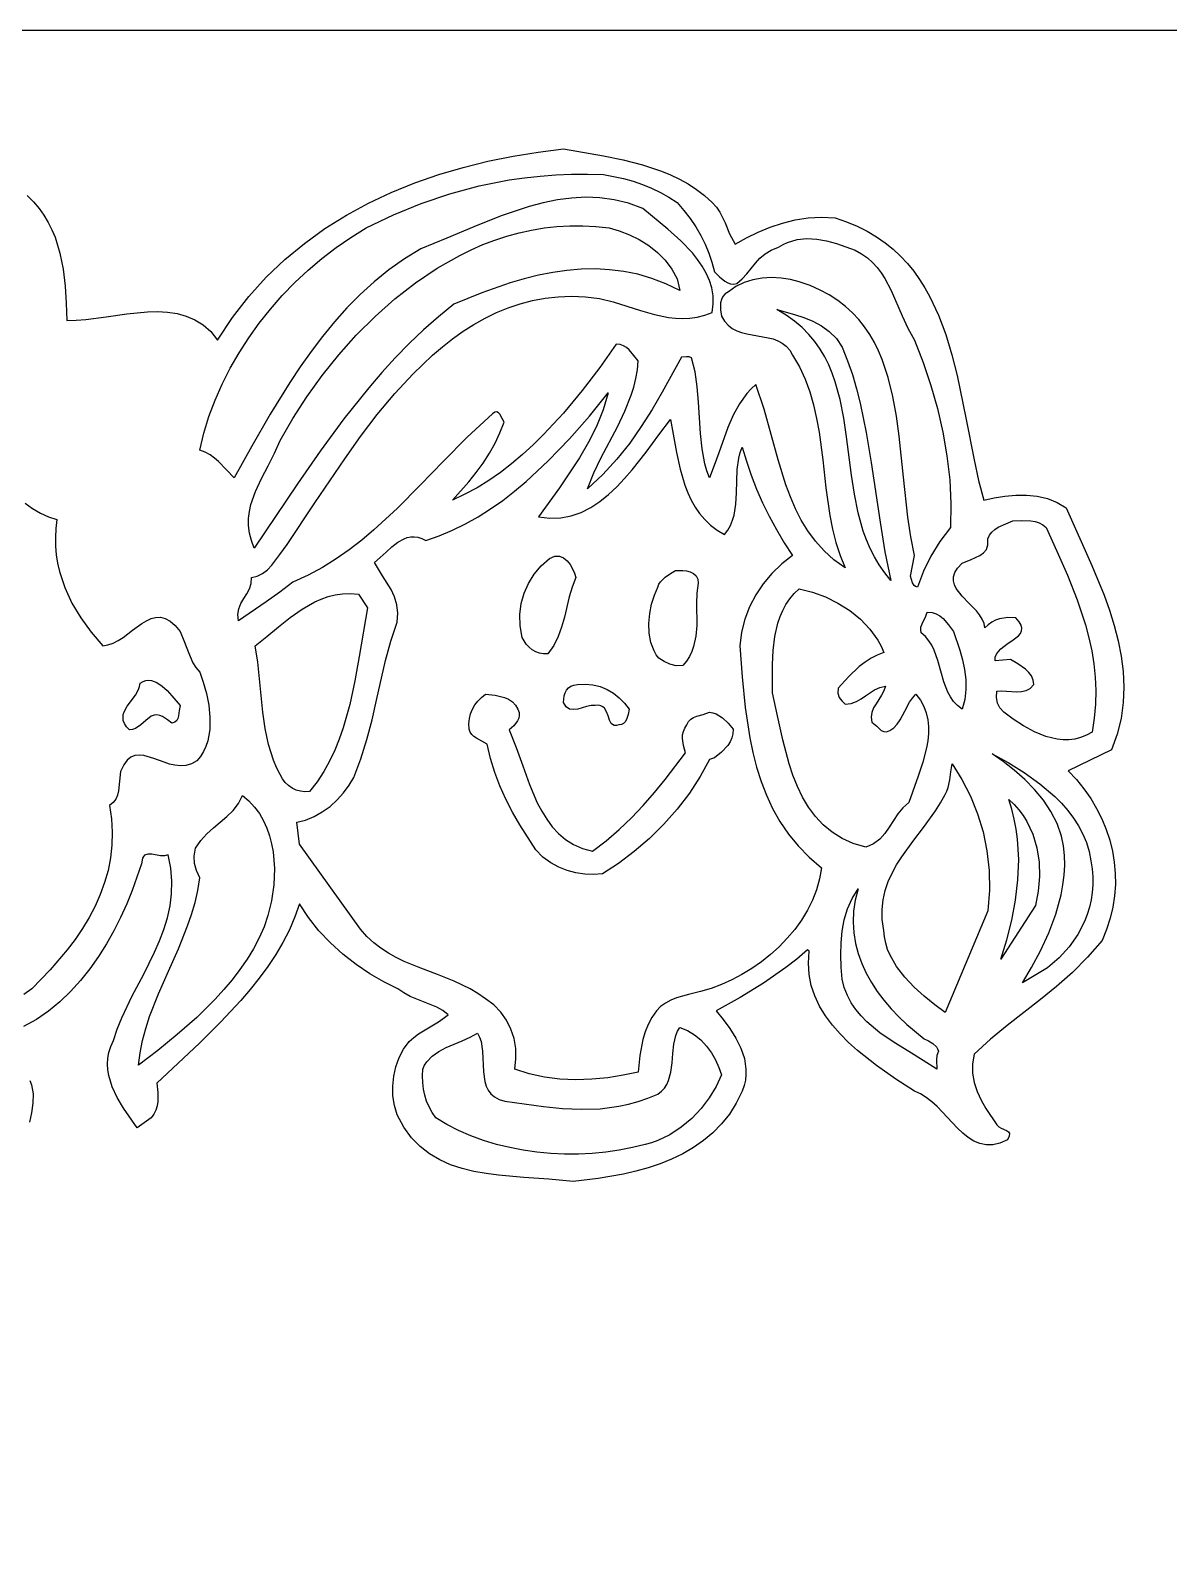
# Model space of a CAD drawing. Extents: x 1222 to 3994, y 2320 to 3800.
# Drawn here: x 2258.31 to 2290.34, y 3437.06 to 3480.16 of the extents above; entities that cross this region are included whole.
import ezdxf

# ---------------------------------------------------------------- set-up
doc = ezdxf.new("R2010")
doc.units = 0
doc.layers.add('____________', color=18, linetype='CONTINUOUS')
doc.layers.add('layer_1', color=250, linetype='CONTINUOUS')

msp = doc.modelspace()

# ---------------------------------------------------------------- linework, layer by layer
at = {"layer": '____________'}
msp.add_lwpolyline([(2297.265, 3480.161), (2229.265, 3480.161), (2229.265, 3470.827), (2223.265, 3470.827), (2223.265, 3461.494), (2229.265, 3461.494), (2229.265, 3452.161), (2223.265, 3452.161), (2223.265, 3442.827), (2229.265, 3442.827), (2229.265, 3433.494)], dxfattribs=at)
at = {"layer": 'layer_1'}
for points in [[(2258.214, 3475.522), (2258.39, 3475.344), (2258.546, 3475.157), (2258.683, 3474.964), (2258.803, 3474.764), (2258.906, 3474.557), (2258.994, 3474.344), (2259.13, 3473.903), (2259.221, 3473.445), (2259.278, 3472.973), (2259.31, 3472.492), (2259.327, 3472.005), (2259.589, 3472.011), (2259.861, 3472.034), (2260.429, 3472.108), (2261.012, 3472.191), (2261.595, 3472.247), (2261.881, 3472.253), (2262.16, 3472.238), (2262.43, 3472.197), (2262.689, 3472.127), (2262.934, 3472.022), (2263.165, 3471.878), (2263.378, 3471.69), (2263.571, 3471.454), (2263.993, 3472.089), (2264.451, 3472.677), (2264.943, 3473.219), (2265.465, 3473.718), (2266.016, 3474.175), (2266.594, 3474.59), (2267.196, 3474.967), (2267.819, 3475.305), (2268.462, 3475.608), (2269.123, 3475.875), (2269.798, 3476.109), (2270.485, 3476.312), (2271.183, 3476.484), (2271.889, 3476.628), (2272.6, 3476.744), (2273.314, 3476.835), (2274.433, 3476.638), (2274.991, 3476.526), (2275.538, 3476.387), (2276.069, 3476.21), (2276.327, 3476.104), (2276.577, 3475.982), (2276.821, 3475.845), (2277.056, 3475.691), (2277.283, 3475.517), (2277.499, 3475.322), (2277.499, 3475.322), (2277.614, 3475.19), (2277.709, 3475.05), (2277.858, 3474.751), (2277.989, 3474.445), (2278.144, 3474.15), (2278.466, 3474.328), (2278.796, 3474.489), (2279.134, 3474.63), (2279.481, 3474.746), (2279.836, 3474.834), (2280.2, 3474.89), (2280.574, 3474.909), (2280.958, 3474.889), (2281.28, 3474.781), (2281.582, 3474.657), (2281.863, 3474.517), (2282.125, 3474.362), (2282.368, 3474.192), (2282.594, 3474.01), (2282.803, 3473.814), (2282.996, 3473.607), (2283.174, 3473.388), (2283.338, 3473.159), (2283.488, 3472.92), (2283.627, 3472.673), (2283.87, 3472.152), (2284.074, 3471.605), (2284.246, 3471.036), (2284.394, 3470.452), (2284.641, 3469.261), (2284.872, 3468.078), (2284.999, 3467.505), (2285.143, 3466.952), (2285.437, 3467.01), (2285.739, 3467.056), (2286.043, 3467.084), (2286.347, 3467.086), (2286.645, 3467.058), (2286.934, 3466.993), (2287.208, 3466.886), (2287.465, 3466.729), (2288.187, 3465.107), (2288.531, 3464.272), (2288.683, 3463.849), (2288.818, 3463.423), (2288.93, 3462.993), (2289.016, 3462.561), (2289.071, 3462.126), (2289.091, 3461.689), (2289.073, 3461.249), (2289.011, 3460.807), (2288.902, 3460.363), (2288.742, 3459.917), (2287.523, 3459.331), (2287.755, 3459.082), (2287.965, 3458.821), (2288.155, 3458.549), (2288.322, 3458.268), (2288.468, 3457.979), (2288.591, 3457.682), (2288.691, 3457.379), (2288.767, 3457.071), (2288.819, 3456.76), (2288.847, 3456.445), (2288.85, 3456.129), (2288.827, 3455.812), (2288.779, 3455.496), (2288.704, 3455.181), (2288.602, 3454.868), (2288.473, 3454.56), (2288.068, 3454.084), (2287.641, 3453.656), (2287.196, 3453.264), (2286.738, 3452.894), (2285.803, 3452.164), (2285.335, 3451.778), (2284.874, 3451.359), (2284.823, 3451.087), (2284.825, 3450.821), (2284.872, 3450.562), (2284.957, 3450.309), (2285.071, 3450.063), (2285.206, 3449.824), (2285.507, 3449.366), (2285.565, 3449.311), (2285.637, 3449.273), (2285.783, 3449.213), (2285.837, 3449.176), (2285.866, 3449.124), (2285.861, 3449.049), (2285.811, 3448.944), (2285.597, 3448.849), (2285.397, 3448.804), (2285.21, 3448.803), (2285.033, 3448.841), (2284.867, 3448.913), (2284.708, 3449.012), (2284.555, 3449.133), (2284.407, 3449.271), (2283.829, 3449.88), (2283.68, 3450.019), (2283.526, 3450.141), (2283.366, 3450.242), (2283.197, 3450.316), (2282.669, 3450.654), (2282.123, 3451.034), (2281.59, 3451.458), (2281.339, 3451.686), (2281.102, 3451.925), (2280.885, 3452.176), (2280.691, 3452.438), (2280.523, 3452.711), (2280.387, 3452.996), (2280.286, 3453.293), (2280.223, 3453.602), (2280.204, 3453.922), (2280.231, 3454.255), (2280.184, 3454.29), (2279.881, 3454.035), (2279.572, 3453.795), (2278.938, 3453.354), (2278.282, 3452.953), (2277.605, 3452.578), (2277.806, 3452.334), (2277.997, 3452.076), (2278.166, 3451.807), (2278.305, 3451.526), (2278.402, 3451.236), (2278.448, 3450.937), (2278.448, 3450.784), (2278.432, 3450.63), (2278.397, 3450.474), (2278.343, 3450.316), (2278.176, 3449.978), (2277.981, 3449.671), (2277.761, 3449.395), (2277.517, 3449.147), (2277.253, 3448.925), (2276.969, 3448.729), (2276.669, 3448.555), (2276.355, 3448.404), (2276.029, 3448.272), (2275.692, 3448.159), (2275.347, 3448.062), (2274.997, 3447.981), (2274.289, 3447.856), (2273.584, 3447.772), (2272.9, 3447.842), (2272.192, 3447.89), (2271.48, 3447.95), (2271.13, 3447.996), (2270.787, 3448.058), (2270.453, 3448.14), (2270.133, 3448.246), (2269.828, 3448.382), (2269.54, 3448.551), (2269.274, 3448.758), (2269.03, 3449.007), (2268.813, 3449.302), (2268.624, 3449.647), (2268.549, 3449.911), (2268.509, 3450.184), (2268.502, 3450.461), (2268.53, 3450.736), (2268.59, 3451.004), (2268.683, 3451.26), (2268.808, 3451.497), (2268.964, 3451.711), (2269.095, 3451.826), (2269.23, 3451.927), (2269.51, 3452.101), (2269.793, 3452.268), (2270.066, 3452.461), (2269.912, 3452.582), (2269.742, 3452.678), (2269.373, 3452.831), (2268.996, 3452.983), (2268.816, 3453.079), (2268.648, 3453.2), (2268.252, 3453.393), (2267.857, 3453.62), (2267.47, 3453.88), (2267.097, 3454.169), (2266.746, 3454.486), (2266.421, 3454.83), (2266.131, 3455.199), (2265.881, 3455.591), (2265.749, 3455.218), (2265.591, 3454.855), (2265.41, 3454.503), (2265.207, 3454.159), (2264.984, 3453.824), (2264.745, 3453.497), (2264.49, 3453.178), (2264.221, 3452.865), (2263.654, 3452.258), (2263.06, 3451.671), (2261.86, 3450.538), (2261.884, 3450.281), (2261.885, 3450.024), (2261.867, 3449.899), (2261.832, 3449.78), (2261.776, 3449.668), (2261.696, 3449.565), (2261.309, 3449.284), (2260.919, 3449.838), (2260.745, 3450.133), (2260.603, 3450.438), (2260.508, 3450.753), (2260.482, 3450.914), (2260.473, 3451.077), (2260.483, 3451.241), (2260.513, 3451.408), (2260.565, 3451.576), (2260.64, 3451.746), (2260.747, 3452.064), (2260.874, 3452.378), (2261.169, 3452.997), (2261.49, 3453.611), (2261.799, 3454.232), (2261.937, 3454.547), (2262.059, 3454.867), (2262.159, 3455.194), (2262.233, 3455.528), (2262.276, 3455.871), (2262.284, 3456.224), (2262.253, 3456.587), (2262.176, 3456.963), (2262.078, 3456.935), (2261.963, 3456.941), (2261.72, 3456.984), (2261.609, 3456.987), (2261.517, 3456.955), (2261.481, 3456.921), (2261.453, 3456.871), (2261.426, 3456.717), (2261.167, 3455.965), (2261.012, 3455.585), (2260.841, 3455.206), (2260.652, 3454.831), (2260.445, 3454.462), (2260.22, 3454.104), (2259.977, 3453.759), (2259.715, 3453.43), (2259.434, 3453.12), (2259.133, 3452.832), (2258.812, 3452.569), (2258.471, 3452.335), (2258.109, 3452.131)], [(2258.157, 3466.86), (2258.364, 3466.709), (2258.581, 3466.578), (2258.808, 3466.474), (2259.046, 3466.401), (2259.016, 3466.147), (2259.003, 3465.897), (2259.008, 3465.651), (2259.03, 3465.41), (2259.067, 3465.173), (2259.12, 3464.94), (2259.269, 3464.487), (2259.47, 3464.051), (2259.719, 3463.632), (2260.009, 3463.232), (2260.336, 3462.848), (2260.485, 3462.874), (2260.63, 3462.926), (2260.771, 3462.998), (2260.909, 3463.086), (2261.176, 3463.285), (2261.437, 3463.476), (2261.566, 3463.554), (2261.696, 3463.613), (2261.827, 3463.647), (2261.959, 3463.651), (2262.094, 3463.619), (2262.231, 3463.544), (2262.372, 3463.422), (2262.516, 3463.247), (2262.641, 3462.955), (2262.749, 3462.657), (2262.878, 3462.369), (2262.963, 3462.235), (2263.067, 3462.11), (2263.168, 3461.826), (2263.257, 3461.511), (2263.323, 3461.177), (2263.357, 3460.835), (2263.35, 3460.496), (2263.328, 3460.331), (2263.292, 3460.172), (2263.241, 3460.019), (2263.174, 3459.873), (2263.089, 3459.738), (2262.985, 3459.613), (2262.832, 3459.528), (2262.678, 3459.483), (2262.523, 3459.472), (2262.369, 3459.487), (2262.216, 3459.522), (2262.065, 3459.57), (2261.772, 3459.679), (2261.497, 3459.76), (2261.368, 3459.774), (2261.245, 3459.761), (2261.131, 3459.715), (2261.024, 3459.628), (2260.927, 3459.495), (2260.84, 3459.308), (2260.808, 3459.039), (2260.78, 3458.771), (2260.751, 3458.647), (2260.703, 3458.534), (2260.629, 3458.436), (2260.523, 3458.358), (2260.582, 3457.977), (2260.606, 3457.604), (2260.597, 3457.238), (2260.556, 3456.879), (2260.486, 3456.528), (2260.389, 3456.185), (2260.266, 3455.85), (2260.12, 3455.522), (2259.952, 3455.203), (2259.765, 3454.891), (2259.561, 3454.588), (2259.34, 3454.293), (2258.861, 3453.729), (2258.343, 3453.2), (2258.117, 3453.032)], [(2258.289, 3450.62), (2258.33, 3450.495), (2258.374, 3450.239), (2258.372, 3449.976), (2258.335, 3449.71), (2258.271, 3449.447)]]:
    msp.add_lwpolyline(points, dxfattribs=at)
for points in [[(2276.514, 3475.322), (2276.703, 3475.101), (2276.876, 3474.873), (2277.033, 3474.638), (2277.173, 3474.398), (2277.296, 3474.151), (2277.401, 3473.899), (2277.489, 3473.641), (2277.558, 3473.376), (2277.7, 3473.229), (2277.853, 3473.106), (2277.933, 3473.063), (2278.016, 3473.036), (2278.102, 3473.03), (2278.191, 3473.048), (2278.34, 3473.178), (2278.47, 3473.32), (2278.713, 3473.614), (2278.842, 3473.754), (2278.988, 3473.88), (2279.159, 3473.987), (2279.363, 3474.068), (2279.491, 3474.143), (2279.621, 3474.203), (2279.89, 3474.28), (2280.164, 3474.307), (2280.442, 3474.293), (2280.72, 3474.246), (2280.995, 3474.173), (2281.521, 3473.986), (2281.704, 3473.884), (2281.868, 3473.768), (2282.013, 3473.639), (2282.142, 3473.498), (2282.258, 3473.347), (2282.361, 3473.188), (2282.54, 3472.849), (2282.846, 3472.135), (2283.008, 3471.784), (2283.197, 3471.454), (2283.44, 3470.823), (2283.655, 3470.179), (2283.841, 3469.525), (2283.993, 3468.862), (2284.108, 3468.194), (2284.184, 3467.523), (2284.218, 3466.85), (2284.205, 3466.178), (2283.908, 3465.786), (2283.655, 3465.374), (2283.445, 3464.945), (2283.279, 3464.501), (2283.225, 3464.518), (2283.185, 3464.545), (2283.136, 3464.622), (2283.08, 3464.806), (2283.197, 3465.392), (2283.087, 3465.918), (2283.003, 3466.465), (2282.881, 3467.599), (2282.765, 3468.749), (2282.688, 3469.315), (2282.587, 3469.867), (2282.455, 3470.4), (2282.283, 3470.907), (2282.18, 3471.15), (2282.063, 3471.384), (2281.932, 3471.608), (2281.787, 3471.823), (2281.624, 3472.027), (2281.445, 3472.22), (2281.247, 3472.4), (2281.031, 3472.568), (2280.793, 3472.722), (2280.535, 3472.861), (2280.254, 3472.986), (2279.95, 3473.095), (2279.699, 3473.157), (2279.438, 3473.196), (2279.171, 3473.209), (2278.904, 3473.194), (2278.643, 3473.15), (2278.394, 3473.073), (2278.164, 3472.961), (2277.957, 3472.814), (2277.865, 3472.752), (2277.799, 3472.677), (2277.756, 3472.592), (2277.732, 3472.499), (2277.727, 3472.305), (2277.757, 3472.122), (2277.842, 3471.981), (2277.944, 3471.869), (2278.06, 3471.782), (2278.188, 3471.716), (2278.326, 3471.666), (2278.47, 3471.628), (2278.77, 3471.574), (2279.069, 3471.52), (2279.211, 3471.483), (2279.346, 3471.433), (2279.471, 3471.368), (2279.584, 3471.281), (2279.682, 3471.171), (2279.762, 3471.032), (2279.957, 3470.699), (2280.117, 3470.353), (2280.248, 3469.995), (2280.353, 3469.626), (2280.438, 3469.248), (2280.506, 3468.864), (2280.61, 3468.081), (2280.7, 3467.293), (2280.811, 3466.514), (2280.886, 3466.133), (2280.98, 3465.759), (2281.096, 3465.394), (2281.239, 3465.041), (2280.926, 3465.269), (2280.65, 3465.519), (2280.406, 3465.79), (2280.193, 3466.08), (2280.006, 3466.386), (2279.843, 3466.706), (2279.699, 3467.037), (2279.571, 3467.379), (2279.351, 3468.082), (2279.156, 3468.798), (2278.958, 3469.51), (2278.73, 3470.199), (2278.597, 3470.08), (2278.475, 3469.95), (2278.265, 3469.66), (2278.089, 3469.339), (2277.939, 3468.996), (2277.681, 3468.277), (2277.554, 3467.919), (2277.417, 3467.573), (2277.348, 3467.769), (2277.292, 3467.972), (2277.213, 3468.392), (2277.166, 3468.826), (2277.138, 3469.267), (2277.113, 3469.707), (2277.077, 3470.139), (2277.015, 3470.556), (2276.913, 3470.95), (2276.845, 3470.978), (2276.771, 3470.98), (2276.632, 3470.973), (2276.089, 3469.991), (2275.804, 3469.501), (2275.501, 3469.018), (2275.174, 3468.548), (2274.816, 3468.097), (2274.421, 3467.668), (2273.982, 3467.268), (2274.161, 3467.717), (2274.373, 3468.152), (2274.83, 3469.011), (2275.041, 3469.448), (2275.22, 3469.898), (2275.292, 3470.131), (2275.349, 3470.369), (2275.39, 3470.615), (2275.412, 3470.867), (2275.292, 3471.017), (2275.163, 3471.174), (2275.088, 3471.242), (2275.003, 3471.295), (2274.905, 3471.328), (2274.791, 3471.336), (2274.33, 3470.685), (2273.836, 3470.034), (2273.31, 3469.398), (2272.751, 3468.792), (2272.459, 3468.504), (2272.159, 3468.23), (2271.85, 3467.97), (2271.534, 3467.726), (2271.209, 3467.501), (2270.875, 3467.295), (2270.534, 3467.112), (2270.184, 3466.952), (2270.646, 3467.463), (2270.856, 3467.725), (2271.05, 3467.993), (2271.226, 3468.267), (2271.383, 3468.55), (2271.521, 3468.842), (2271.637, 3469.144), (2271.584, 3469.245), (2271.52, 3469.365), (2271.48, 3469.409), (2271.432, 3469.432), (2271.376, 3469.425), (2271.309, 3469.379), (2270.597, 3468.716), (2269.927, 3468.043), (2269.279, 3467.374), (2268.634, 3466.726), (2267.972, 3466.113), (2267.629, 3465.825), (2267.274, 3465.551), (2266.906, 3465.294), (2266.521, 3465.056), (2266.118, 3464.838), (2265.693, 3464.642), (2265.319, 3464.358), (2264.937, 3464.086), (2264.158, 3463.552), (2264.138, 3463.73), (2264.167, 3463.89), (2264.228, 3464.037), (2264.308, 3464.176), (2264.392, 3464.313), (2264.465, 3464.454), (2264.513, 3464.605), (2264.521, 3464.771), (2264.688, 3464.807), (2264.839, 3464.884), (2264.977, 3464.991), (2265.102, 3465.122), (2265.327, 3465.416), (2265.529, 3465.697), (2266.311, 3466.869), (2267.152, 3468.114), (2267.599, 3468.74), (2268.068, 3469.354), (2268.559, 3469.946), (2269.075, 3470.506), (2269.618, 3471.024), (2269.9, 3471.264), (2270.189, 3471.49), (2270.486, 3471.7), (2270.79, 3471.894), (2271.103, 3472.069), (2271.424, 3472.225), (2271.754, 3472.361), (2272.093, 3472.474), (2272.44, 3472.565), (2272.797, 3472.631), (2273.163, 3472.671), (2273.54, 3472.685), (2273.926, 3472.67), (2274.322, 3472.626), (2274.71, 3472.528), (2275.096, 3472.408), (2275.483, 3472.282), (2275.872, 3472.171), (2276.265, 3472.092), (2276.465, 3472.07), (2276.666, 3472.062), (2276.87, 3472.072), (2277.077, 3472.102), (2277.287, 3472.153), (2277.499, 3472.227), (2277.527, 3472.468), (2277.52, 3472.698), (2277.483, 3472.92), (2277.418, 3473.132), (2277.329, 3473.337), (2277.217, 3473.533), (2277.087, 3473.722), (2276.94, 3473.904), (2276.611, 3474.249), (2276.252, 3474.57), (2275.541, 3475.158), (2275.141, 3475.305), (2274.74, 3475.403), (2274.338, 3475.457), (2273.937, 3475.471), (2273.536, 3475.449), (2273.137, 3475.395), (2272.738, 3475.314), (2272.342, 3475.209), (2271.948, 3475.085), (2271.557, 3474.946), (2270.785, 3474.638), (2270.029, 3474.319), (2269.293, 3474.021), (2268.831, 3473.736), (2268.394, 3473.425), (2267.98, 3473.09), (2267.587, 3472.733), (2267.214, 3472.357), (2266.86, 3471.964), (2266.524, 3471.556), (2266.203, 3471.135), (2265.896, 3470.703), (2265.603, 3470.263), (2265.05, 3469.367), (2264.533, 3468.465), (2264.04, 3467.573), (2263.808, 3467.809), (2263.593, 3468.033), (2263.48, 3468.134), (2263.358, 3468.224), (2263.222, 3468.3), (2263.067, 3468.359), (2263.183, 3468.832), (2263.328, 3469.301), (2263.501, 3469.762), (2263.7, 3470.216), (2263.925, 3470.661), (2264.174, 3471.096), (2264.447, 3471.519), (2264.741, 3471.929), (2265.057, 3472.325), (2265.392, 3472.707), (2265.746, 3473.072), (2266.118, 3473.419), (2266.506, 3473.747), (2266.909, 3474.056), (2267.327, 3474.343), (2267.757, 3474.607), (2268.52, 3474.976), (2269.304, 3475.298), (2270.111, 3475.571), (2270.938, 3475.792), (2271.785, 3475.959), (2272.216, 3476.021), (2272.651, 3476.068), (2273.091, 3476.101), (2273.536, 3476.119), (2273.986, 3476.121), (2274.439, 3476.108), (2274.998, 3475.997), (2275.268, 3475.922), (2275.531, 3475.832), (2275.788, 3475.729), (2276.038, 3475.609), (2276.28, 3475.474), (2276.514, 3475.322)], [(2276.514, 3473.177), (2276.585, 3472.849), (2276.193, 3473.037), (2275.799, 3473.188), (2275.403, 3473.303), (2275.005, 3473.384), (2274.607, 3473.434), (2274.207, 3473.454), (2273.807, 3473.446), (2273.407, 3473.413), (2273.006, 3473.356), (2272.605, 3473.277), (2272.205, 3473.178), (2271.805, 3473.062), (2271.009, 3472.785), (2270.219, 3472.462), (2269.787, 3472.11), (2269.369, 3471.74), (2268.965, 3471.354), (2268.575, 3470.952), (2268.197, 3470.538), (2267.83, 3470.112), (2267.128, 3469.233), (2266.461, 3468.328), (2265.822, 3467.41), (2264.603, 3465.592), (2264.521, 3465.811), (2264.469, 3466.023), (2264.445, 3466.23), (2264.445, 3466.432), (2264.467, 3466.629), (2264.508, 3466.822), (2264.636, 3467.196), (2264.805, 3467.56), (2264.992, 3467.918), (2265.175, 3468.272), (2265.33, 3468.628), (2265.688, 3469.245), (2266.084, 3469.855), (2266.515, 3470.452), (2266.98, 3471.033), (2267.477, 3471.59), (2268.005, 3472.119), (2268.561, 3472.613), (2269.145, 3473.068), (2269.754, 3473.477), (2270.387, 3473.836), (2270.712, 3473.994), (2271.043, 3474.138), (2271.378, 3474.266), (2271.718, 3474.378), (2272.063, 3474.473), (2272.413, 3474.55), (2272.766, 3474.61), (2273.124, 3474.65), (2273.486, 3474.67), (2273.851, 3474.671), (2274.22, 3474.65), (2274.592, 3474.607), (2274.881, 3474.527), (2275.167, 3474.417), (2275.445, 3474.279), (2275.709, 3474.113), (2275.953, 3473.919), (2276.173, 3473.698), (2276.362, 3473.451), (2276.514, 3473.177)], [(2281.157, 3471.254), (2281.31, 3470.871), (2281.444, 3470.48), (2281.561, 3470.081), (2281.665, 3469.675), (2281.837, 3468.849), (2281.977, 3468.01), (2282.222, 3466.326), (2282.36, 3465.497), (2282.529, 3464.689), (2282.354, 3464.902), (2282.2, 3465.123), (2282.064, 3465.352), (2281.945, 3465.588), (2281.841, 3465.83), (2281.751, 3466.078), (2281.607, 3466.59), (2281.501, 3467.116), (2281.419, 3467.651), (2281.283, 3468.728), (2281.204, 3469.259), (2281.102, 3469.777), (2280.964, 3470.276), (2280.878, 3470.518), (2280.779, 3470.752), (2280.664, 3470.98), (2280.533, 3471.199), (2280.384, 3471.41), (2280.216, 3471.611), (2280.026, 3471.803), (2279.814, 3471.983), (2279.578, 3472.152), (2279.316, 3472.309), (2279.818, 3472.172), (2280.076, 3472.088), (2280.33, 3471.985), (2280.572, 3471.857), (2280.795, 3471.697), (2280.993, 3471.498), (2281.157, 3471.254)], [(2272.61, 3466.483), (2272.93, 3466.438), (2273.236, 3466.447), (2273.529, 3466.503), (2273.809, 3466.602), (2274.076, 3466.738), (2274.332, 3466.907), (2274.576, 3467.103), (2274.809, 3467.32), (2275.031, 3467.554), (2275.244, 3467.799), (2275.639, 3468.302), (2275.999, 3468.788), (2276.327, 3469.214), (2276.488, 3468.288), (2276.591, 3467.823), (2276.727, 3467.373), (2276.81, 3467.158), (2276.906, 3466.951), (2277.017, 3466.755), (2277.144, 3466.57), (2277.287, 3466.399), (2277.45, 3466.242), (2277.634, 3466.101), (2277.839, 3465.979), (2277.937, 3466.105), (2278.015, 3466.239), (2278.073, 3466.38), (2278.116, 3466.526), (2278.165, 3466.833), (2278.182, 3467.154), (2278.187, 3467.482), (2278.202, 3467.81), (2278.247, 3468.132), (2278.288, 3468.288), (2278.343, 3468.441), (2278.461, 3468.044), (2278.596, 3467.65), (2278.748, 3467.259), (2278.916, 3466.873), (2279.102, 3466.493), (2279.305, 3466.118), (2279.525, 3465.751), (2279.762, 3465.392), (2279.457, 3465.153), (2279.18, 3464.886), (2278.935, 3464.595), (2278.724, 3464.281), (2278.55, 3463.948), (2278.415, 3463.596), (2278.322, 3463.229), (2278.273, 3462.848), (2278.339, 3461.976), (2278.426, 3461.109), (2278.554, 3460.258), (2278.641, 3459.842), (2278.746, 3459.433), (2278.873, 3459.033), (2279.023, 3458.644), (2279.199, 3458.267), (2279.405, 3457.902), (2279.642, 3457.552), (2279.914, 3457.217), (2280.223, 3456.899), (2280.571, 3456.6), (2280.518, 3456.289), (2280.433, 3455.985), (2280.319, 3455.691), (2280.178, 3455.405), (2280.011, 3455.131), (2279.822, 3454.868), (2279.612, 3454.618), (2279.384, 3454.382), (2279.14, 3454.161), (2278.882, 3453.956), (2278.613, 3453.767), (2278.334, 3453.597), (2278.048, 3453.446), (2277.758, 3453.315), (2277.464, 3453.205), (2277.171, 3453.118), (2276.83, 3453.04), (2276.489, 3452.939), (2276.328, 3452.873), (2276.179, 3452.793), (2276.044, 3452.696), (2275.928, 3452.578), (2275.797, 3452.39), (2275.691, 3452.192), (2275.607, 3451.985), (2275.543, 3451.771), (2275.459, 3451.323), (2275.412, 3450.855), (2274.992, 3450.762), (2274.556, 3450.692), (2274.109, 3450.65), (2273.659, 3450.638), (2273.21, 3450.657), (2272.771, 3450.712), (2272.346, 3450.804), (2271.942, 3450.937), (2271.972, 3451.228), (2271.964, 3451.516), (2271.917, 3451.795), (2271.832, 3452.062), (2271.709, 3452.312), (2271.548, 3452.541), (2271.348, 3452.744), (2271.11, 3452.918), (2270.901, 3453.065), (2270.684, 3453.194), (2270.232, 3453.413), (2269.764, 3453.598), (2269.292, 3453.775), (2268.827, 3453.968), (2268.601, 3454.077), (2268.382, 3454.199), (2268.17, 3454.337), (2267.966, 3454.494), (2267.774, 3454.673), (2267.593, 3454.876), (2265.881, 3457.268), (2265.799, 3457.889), (2266.048, 3457.946), (2266.289, 3458.043), (2266.52, 3458.173), (2266.736, 3458.331), (2266.936, 3458.513), (2267.116, 3458.713), (2267.273, 3458.925), (2267.405, 3459.144), (2267.608, 3459.67), (2267.776, 3460.211), (2267.919, 3460.762), (2268.048, 3461.318), (2268.303, 3462.432), (2268.451, 3462.98), (2268.624, 3463.517), (2268.649, 3463.77), (2268.622, 3464.005), (2268.554, 3464.225), (2268.457, 3464.432), (2268.218, 3464.819), (2268.098, 3465.006), (2267.991, 3465.193), (2268.153, 3465.33), (2268.313, 3465.48), (2268.476, 3465.63), (2268.644, 3465.763), (2268.82, 3465.863), (2268.913, 3465.897), (2269.009, 3465.916), (2269.108, 3465.919), (2269.212, 3465.905), (2269.32, 3465.871), (2269.433, 3465.814), (2269.814, 3465.944), (2270.187, 3466.1), (2270.552, 3466.279), (2270.909, 3466.481), (2271.258, 3466.702), (2271.599, 3466.942), (2271.932, 3467.199), (2272.256, 3467.471), (2272.882, 3468.052), (2273.476, 3468.67), (2274.038, 3469.313), (2274.568, 3469.965), (2274.426, 3469.487), (2274.238, 3469.024), (2274.013, 3468.576), (2273.759, 3468.14), (2273.483, 3467.715), (2273.195, 3467.298), (2272.61, 3466.483)], [(2286.902, 3466.178), (2287.205, 3465.512), (2287.502, 3464.834), (2287.775, 3464.142), (2288.007, 3463.435), (2288.103, 3463.075), (2288.182, 3462.711), (2288.242, 3462.342), (2288.282, 3461.969), (2288.299, 3461.59), (2288.291, 3461.206), (2288.256, 3460.817), (2288.191, 3460.422), (2288.032, 3460.332), (2287.87, 3460.267), (2287.706, 3460.225), (2287.542, 3460.204), (2287.377, 3460.204), (2287.213, 3460.22), (2286.887, 3460.301), (2286.568, 3460.431), (2286.262, 3460.598), (2285.973, 3460.787), (2285.706, 3460.984), (2285.6, 3461.101), (2285.531, 3461.238), (2285.5, 3461.394), (2285.507, 3461.57), (2285.64, 3461.582), (2285.782, 3461.576), (2286.07, 3461.555), (2286.209, 3461.559), (2286.338, 3461.588), (2286.453, 3461.651), (2286.55, 3461.758), (2286.536, 3461.886), (2286.489, 3462), (2286.414, 3462.102), (2286.32, 3462.191), (2286.103, 3462.341), (2285.894, 3462.461), (2285.46, 3462.426), (2285.467, 3462.525), (2285.5, 3462.614), (2285.554, 3462.693), (2285.623, 3462.766), (2285.793, 3462.895), (2285.971, 3463.013), (2286.122, 3463.134), (2286.176, 3463.199), (2286.21, 3463.27), (2286.218, 3463.347), (2286.196, 3463.432), (2286.141, 3463.527), (2286.046, 3463.634), (2285.818, 3463.648), (2285.588, 3463.612), (2285.476, 3463.572), (2285.37, 3463.516), (2285.27, 3463.443), (2285.178, 3463.352), (2285.152, 3463.481), (2285.1, 3463.603), (2285.027, 3463.719), (2284.938, 3463.831), (2284.735, 3464.043), (2284.532, 3464.249), (2284.369, 3464.457), (2284.315, 3464.564), (2284.287, 3464.674), (2284.29, 3464.789), (2284.328, 3464.909), (2284.408, 3465.036), (2284.534, 3465.17), (2284.785, 3465.279), (2285.037, 3465.387), (2285.14, 3465.462), (2285.218, 3465.56), (2285.261, 3465.69), (2285.26, 3465.861), (2285.304, 3465.964), (2285.371, 3466.05), (2285.455, 3466.123), (2285.551, 3466.184), (2285.762, 3466.283), (2285.964, 3466.366), (2286.22, 3466.372), (2286.471, 3466.364), (2286.59, 3466.345), (2286.702, 3466.31), (2286.807, 3466.256), (2286.902, 3466.178)], [(2273.654, 3464.771), (2273.552, 3464.503), (2273.471, 3464.224), (2273.335, 3463.657), (2273.258, 3463.378), (2273.161, 3463.11), (2273.035, 3462.857), (2272.868, 3462.626), (2272.75, 3462.62), (2272.636, 3462.639), (2272.53, 3462.68), (2272.431, 3462.738), (2272.342, 3462.81), (2272.263, 3462.894), (2272.142, 3463.083), (2272.086, 3463.413), (2272.078, 3463.733), (2272.117, 3464.039), (2272.199, 3464.331), (2272.322, 3464.606), (2272.484, 3464.862), (2272.683, 3465.098), (2272.915, 3465.31), (2273.062, 3465.37), (2273.195, 3465.372), (2273.312, 3465.326), (2273.414, 3465.244), (2273.499, 3465.137), (2273.568, 3465.015), (2273.62, 3464.89), (2273.654, 3464.771)], [(2277.101, 3464.607), (2277.066, 3464.33), (2277.059, 3464.035), (2277.061, 3463.424), (2277.037, 3463.121), (2276.975, 3462.827), (2276.924, 3462.686), (2276.857, 3462.55), (2276.772, 3462.421), (2276.667, 3462.297), (2276.479, 3462.29), (2276.307, 3462.33), (2276.148, 3462.403), (2275.999, 3462.497), (2275.923, 3462.596), (2275.859, 3462.704), (2275.768, 3462.944), (2275.721, 3463.205), (2275.712, 3463.479), (2275.737, 3463.755), (2275.791, 3464.024), (2275.868, 3464.276), (2275.963, 3464.501), (2275.997, 3464.581), (2276.045, 3464.653), (2276.174, 3464.777), (2276.323, 3464.88), (2276.468, 3464.97), (2276.666, 3464.971), (2276.774, 3464.958), (2276.878, 3464.931), (2276.97, 3464.886), (2277.042, 3464.819), (2277.089, 3464.727), (2277.101, 3464.607)], [(2282.33, 3462.661), (2282.145, 3462.588), (2281.969, 3462.497), (2281.8, 3462.388), (2281.638, 3462.264), (2281.331, 3461.977), (2281.04, 3461.653), (2281.034, 3461.515), (2281.075, 3461.398), (2281.147, 3461.297), (2281.239, 3461.207), (2281.409, 3461.227), (2281.558, 3461.28), (2281.691, 3461.355), (2281.816, 3461.442), (2282.07, 3461.613), (2282.213, 3461.676), (2282.376, 3461.711), (2282.333, 3461.582), (2282.267, 3461.459), (2282.111, 3461.22), (2282.041, 3461.1), (2281.991, 3460.976), (2281.97, 3460.844), (2281.99, 3460.703), (2282.13, 3460.584), (2282.256, 3460.469), (2282.326, 3460.436), (2282.405, 3460.43), (2282.499, 3460.462), (2282.611, 3460.539), (2282.709, 3460.648), (2282.791, 3460.766), (2282.925, 3461.013), (2283.057, 3461.261), (2283.136, 3461.379), (2283.232, 3461.488), (2283.359, 3461.319), (2283.454, 3461.142), (2283.522, 3460.958), (2283.565, 3460.768), (2283.585, 3460.574), (2283.584, 3460.377), (2283.566, 3460.177), (2283.533, 3459.976), (2283.432, 3459.573), (2283.301, 3459.177), (2283.033, 3458.44), (2282.866, 3458.291), (2282.727, 3458.119), (2282.484, 3457.746), (2282.358, 3457.567), (2282.214, 3457.407), (2282.04, 3457.277), (2281.938, 3457.226), (2281.825, 3457.186), (2281.47, 3457.286), (2281.153, 3457.426), (2280.871, 3457.601), (2280.622, 3457.808), (2280.403, 3458.044), (2280.211, 3458.305), (2280.043, 3458.588), (2279.898, 3458.889), (2279.772, 3459.204), (2279.662, 3459.531), (2279.482, 3460.202), (2279.334, 3460.876), (2279.199, 3461.524), (2279.196, 3462.32), (2279.214, 3462.72), (2279.261, 3463.113), (2279.346, 3463.49), (2279.407, 3463.671), (2279.482, 3463.845), (2279.573, 3464.011), (2279.68, 3464.169), (2279.805, 3464.317), (2279.95, 3464.455), (2280.322, 3464.359), (2280.688, 3464.224), (2281.038, 3464.051), (2281.368, 3463.841), (2281.669, 3463.596), (2281.934, 3463.317), (2282.157, 3463.005), (2282.25, 3462.837), (2282.33, 3462.661)], [(2267.792, 3463.915), (2267.56, 3462.548), (2267.439, 3461.867), (2267.294, 3461.196), (2267.11, 3460.542), (2266.998, 3460.224), (2266.87, 3459.912), (2266.725, 3459.607), (2266.56, 3459.31), (2266.373, 3459.023), (2266.162, 3458.745), (2266.03, 3458.74), (2265.902, 3458.755), (2265.781, 3458.791), (2265.667, 3458.845), (2265.564, 3458.917), (2265.472, 3459.006), (2265.394, 3459.109), (2265.33, 3459.226), (2265.228, 3459.427), (2265.142, 3459.635), (2265.006, 3460.068), (2264.912, 3460.519), (2264.846, 3460.983), (2264.753, 3461.924), (2264.7, 3462.391), (2264.627, 3462.848), (2264.959, 3463.11), (2265.286, 3463.38), (2265.615, 3463.643), (2265.952, 3463.882), (2266.306, 3464.084), (2266.491, 3464.165), (2266.683, 3464.232), (2266.882, 3464.28), (2267.09, 3464.309), (2267.307, 3464.317), (2267.534, 3464.302), (2267.792, 3463.915)], [(2284.287, 3463.247), (2284.471, 3462.73), (2284.546, 3462.457), (2284.603, 3462.178), (2284.636, 3461.897), (2284.64, 3461.616), (2284.607, 3461.338), (2284.534, 3461.066), (2284.404, 3461.17), (2284.296, 3461.286), (2284.207, 3461.412), (2284.133, 3461.546), (2284.021, 3461.835), (2283.935, 3462.137), (2283.852, 3462.44), (2283.749, 3462.729), (2283.682, 3462.865), (2283.601, 3462.991), (2283.503, 3463.108), (2283.385, 3463.212), (2283.369, 3463.298), (2283.374, 3463.377), (2283.427, 3463.517), (2283.5, 3463.651), (2283.549, 3463.798), (2283.686, 3463.785), (2283.805, 3463.748), (2283.908, 3463.691), (2283.998, 3463.619), (2284.151, 3463.442), (2284.287, 3463.247)], [(2262.516, 3461.172), (2262.489, 3461.027), (2262.474, 3460.874), (2262.455, 3460.804), (2262.421, 3460.744), (2262.365, 3460.697), (2262.282, 3460.668), (2262.156, 3460.767), (2262.017, 3460.86), (2261.942, 3460.892), (2261.863, 3460.907), (2261.781, 3460.901), (2261.696, 3460.867), (2261.549, 3460.751), (2261.409, 3460.623), (2261.26, 3460.52), (2261.177, 3460.49), (2261.086, 3460.48), (2261.003, 3460.572), (2260.947, 3460.661), (2260.916, 3460.747), (2260.908, 3460.83), (2260.917, 3460.912), (2260.943, 3460.992), (2261.029, 3461.148), (2261.256, 3461.46), (2261.347, 3461.622), (2261.376, 3461.706), (2261.391, 3461.793), (2261.473, 3461.841), (2261.553, 3461.869), (2261.633, 3461.878), (2261.711, 3461.871), (2261.863, 3461.816), (2262.008, 3461.717), (2262.147, 3461.588), (2262.278, 3461.445), (2262.516, 3461.172)], [(2272.024, 3461.066), (2272.058, 3460.976), (2272.066, 3460.89), (2272.051, 3460.809), (2272.018, 3460.733), (2271.911, 3460.597), (2271.778, 3460.48), (2271.978, 3459.991), (2272.164, 3459.47), (2272.355, 3458.942), (2272.573, 3458.432), (2272.699, 3458.192), (2272.838, 3457.966), (2272.995, 3457.756), (2273.171, 3457.566), (2273.37, 3457.399), (2273.593, 3457.259), (2273.843, 3457.148), (2274.123, 3457.069), (2274.51, 3457.363), (2274.877, 3457.677), (2275.226, 3458.01), (2275.558, 3458.358), (2275.874, 3458.717), (2276.177, 3459.085), (2276.749, 3459.835), (2276.686, 3460.039), (2276.66, 3460.243), (2276.665, 3460.343), (2276.687, 3460.44), (2276.726, 3460.533), (2276.784, 3460.621), (2276.834, 3460.716), (2276.899, 3460.785), (2276.975, 3460.834), (2277.061, 3460.869), (2277.243, 3460.919), (2277.417, 3460.984), (2277.518, 3460.967), (2277.613, 3460.934), (2277.791, 3460.824), (2277.949, 3460.674), (2278.085, 3460.504), (2278.082, 3460.375), (2278.054, 3460.256), (2278.005, 3460.144), (2277.937, 3460.04), (2277.762, 3459.854), (2277.558, 3459.695), (2277.417, 3459.648), (2277.159, 3459.169), (2276.855, 3458.703), (2276.512, 3458.255), (2276.134, 3457.828), (2275.729, 3457.428), (2275.302, 3457.059), (2274.858, 3456.727), (2274.404, 3456.435), (2274.157, 3456.417), (2273.908, 3456.424), (2273.661, 3456.458), (2273.417, 3456.521), (2273.179, 3456.615), (2272.95, 3456.742), (2272.732, 3456.904), (2272.528, 3457.104), (2272.077, 3457.808), (2271.872, 3458.168), (2271.686, 3458.534), (2271.518, 3458.907), (2271.373, 3459.288), (2271.252, 3459.68), (2271.157, 3460.082), (2271.012, 3460.168), (2270.859, 3460.247), (2270.789, 3460.293), (2270.729, 3460.349), (2270.682, 3460.418), (2270.653, 3460.504), (2270.647, 3460.655), (2270.662, 3460.799), (2270.696, 3460.935), (2270.749, 3461.064), (2270.818, 3461.184), (2270.903, 3461.295), (2271, 3461.397), (2271.11, 3461.488), (2271.384, 3461.462), (2271.647, 3461.397), (2271.766, 3461.343), (2271.87, 3461.272), (2271.958, 3461.181), (2272.024, 3461.066)], [(2275.155, 3461.066), (2275.13, 3460.92), (2275.08, 3460.776), (2275.043, 3460.714), (2274.997, 3460.665), (2274.941, 3460.633), (2274.873, 3460.621), (2274.799, 3460.607), (2274.739, 3460.61), (2274.692, 3460.63), (2274.655, 3460.662), (2274.602, 3460.757), (2274.564, 3460.874), (2274.523, 3460.994), (2274.461, 3461.097), (2274.417, 3461.136), (2274.361, 3461.163), (2274.291, 3461.176), (2274.205, 3461.172), (2274.085, 3461.169), (2273.96, 3461.141), (2273.71, 3461.069), (2273.592, 3461.053), (2273.484, 3461.069), (2273.39, 3461.131), (2273.314, 3461.254), (2273.332, 3461.442), (2273.358, 3461.526), (2273.396, 3461.601), (2273.449, 3461.663), (2273.516, 3461.711), (2273.6, 3461.744), (2273.701, 3461.758), (2273.923, 3461.772), (2274.138, 3461.752), (2274.343, 3461.7), (2274.536, 3461.62), (2274.716, 3461.513), (2274.88, 3461.384), (2275.027, 3461.234), (2275.155, 3461.066)], [(2288.156, 3456.799), (2288.194, 3456.571), (2288.213, 3456.347), (2288.214, 3456.126), (2288.199, 3455.91), (2288.168, 3455.698), (2288.121, 3455.492), (2288.059, 3455.29), (2287.983, 3455.095), (2287.79, 3454.723), (2287.548, 3454.379), (2287.262, 3454.065), (2286.937, 3453.786), (2286.234, 3453.364), (2286.489, 3453.795), (2286.739, 3454.267), (2286.971, 3454.771), (2287.169, 3455.3), (2287.319, 3455.844), (2287.372, 3456.12), (2287.407, 3456.397), (2287.423, 3456.673), (2287.417, 3456.948), (2287.389, 3457.221), (2287.336, 3457.491), (2287.21, 3457.845), (2287.036, 3458.183), (2286.822, 3458.503), (2286.574, 3458.805), (2286.298, 3459.087), (2286.003, 3459.35), (2285.694, 3459.592), (2285.378, 3459.812), (2285.826, 3459.566), (2286.281, 3459.284), (2286.725, 3458.965), (2287.14, 3458.608), (2287.332, 3458.416), (2287.509, 3458.214), (2287.67, 3458.002), (2287.813, 3457.781), (2287.935, 3457.55), (2288.035, 3457.309), (2288.109, 3457.059), (2288.156, 3456.799)], [(2285.26, 3455.392), (2284.053, 3452.531), (2283.762, 3452.748), (2283.467, 3452.986), (2283.182, 3453.243), (2282.919, 3453.521), (2282.689, 3453.82), (2282.506, 3454.139), (2282.436, 3454.307), (2282.382, 3454.48), (2282.346, 3454.658), (2282.329, 3454.841), (2282.286, 3455.144), (2282.281, 3455.431), (2282.31, 3455.704), (2282.369, 3455.964), (2282.455, 3456.212), (2282.563, 3456.451), (2282.691, 3456.683), (2282.833, 3456.907), (2283.148, 3457.343), (2283.477, 3457.773), (2283.788, 3458.209), (2283.929, 3458.433), (2284.053, 3458.663), (2284.107, 3458.76), (2284.145, 3458.863), (2284.191, 3459.081), (2284.217, 3459.307), (2284.252, 3459.531), (2284.528, 3459.085), (2284.767, 3458.615), (2284.967, 3458.122), (2285.123, 3457.61), (2285.234, 3457.078), (2285.296, 3456.53), (2285.306, 3455.968), (2285.26, 3455.392)], [(2264.99, 3455.263), (2264.879, 3454.943), (2264.742, 3454.63), (2264.581, 3454.325), (2264.399, 3454.026), (2264.198, 3453.735), (2263.98, 3453.451), (2263.748, 3453.174), (2263.502, 3452.905), (2262.982, 3452.391), (2262.437, 3451.908), (2261.886, 3451.459), (2261.344, 3451.043), (2261.39, 3451.398), (2261.46, 3451.745), (2261.549, 3452.082), (2261.656, 3452.413), (2261.907, 3453.058), (2262.187, 3453.691), (2262.469, 3454.322), (2262.727, 3454.964), (2262.839, 3455.291), (2262.935, 3455.625), (2263.013, 3455.967), (2263.067, 3456.318), (2262.981, 3456.529), (2262.925, 3456.726), (2262.911, 3456.927), (2262.95, 3457.151), (2263.096, 3457.37), (2263.266, 3457.558), (2263.452, 3457.725), (2263.644, 3457.883), (2263.832, 3458.042), (2264.006, 3458.214), (2264.157, 3458.409), (2264.275, 3458.64), (2264.455, 3458.484), (2264.612, 3458.312), (2264.748, 3458.126), (2264.862, 3457.928), (2264.957, 3457.719), (2265.033, 3457.502), (2265.091, 3457.277), (2265.132, 3457.049), (2265.158, 3456.817), (2265.17, 3456.583), (2265.153, 3456.121), (2265.09, 3455.676), (2264.99, 3455.263)], [(2286.597, 3455.544), (2285.624, 3454.032), (2285.793, 3454.571), (2285.935, 3455.126), (2286.041, 3455.691), (2286.107, 3456.263), (2286.127, 3456.837), (2286.094, 3457.408), (2286.056, 3457.691), (2286.002, 3457.971), (2285.933, 3458.248), (2285.847, 3458.522), (2285.995, 3458.382), (2286.129, 3458.232), (2286.249, 3458.072), (2286.354, 3457.903), (2286.445, 3457.727), (2286.523, 3457.544), (2286.638, 3457.161), (2286.701, 3456.762), (2286.714, 3456.355), (2286.678, 3455.946), (2286.597, 3455.544)], [(2283.467, 3451.793), (2283.588, 3451.73), (2283.709, 3451.654), (2283.809, 3451.56), (2283.844, 3451.504), (2283.865, 3451.441), (2283.824, 3451.322), (2283.814, 3451.193), (2283.818, 3450.937), (2283.437, 3451.183), (2283.03, 3451.428), (2282.617, 3451.684), (2282.218, 3451.96), (2281.853, 3452.266), (2281.689, 3452.434), (2281.541, 3452.613), (2281.411, 3452.805), (2281.303, 3453.011), (2281.217, 3453.232), (2281.157, 3453.469), (2281.133, 3453.809), (2281.122, 3454.148), (2281.129, 3454.486), (2281.159, 3454.817), (2281.217, 3455.139), (2281.307, 3455.448), (2281.434, 3455.74), (2281.603, 3456.013), (2281.522, 3455.693), (2281.477, 3455.378), (2281.464, 3455.07), (2281.483, 3454.769), (2281.531, 3454.474), (2281.606, 3454.187), (2281.708, 3453.908), (2281.833, 3453.636), (2281.979, 3453.373), (2282.146, 3453.119), (2282.332, 3452.874), (2282.533, 3452.637), (2282.749, 3452.411), (2282.978, 3452.195), (2283.467, 3451.793)], [(2277.757, 3450.773), (2277.606, 3450.449), (2277.414, 3450.132), (2277.184, 3449.83), (2276.92, 3449.55), (2276.627, 3449.301), (2276.309, 3449.09), (2275.969, 3448.925), (2275.792, 3448.863), (2275.612, 3448.815), (2275.251, 3448.726), (2274.881, 3448.655), (2274.503, 3448.601), (2274.12, 3448.565), (2273.732, 3448.546), (2273.342, 3448.546), (2272.952, 3448.563), (2272.562, 3448.599), (2272.176, 3448.653), (2271.795, 3448.726), (2271.421, 3448.818), (2271.055, 3448.929), (2270.7, 3449.059), (2270.357, 3449.208), (2270.028, 3449.377), (2269.715, 3449.565), (2269.612, 3449.715), (2269.526, 3449.871), (2269.457, 3450.033), (2269.405, 3450.202), (2269.368, 3450.376), (2269.347, 3450.557), (2269.341, 3450.744), (2269.351, 3450.937), (2269.401, 3451.043), (2269.462, 3451.139), (2269.615, 3451.301), (2269.8, 3451.433), (2270.009, 3451.543), (2270.458, 3451.734), (2270.68, 3451.833), (2270.887, 3451.945), (2270.947, 3451.835), (2270.988, 3451.713), (2271.03, 3451.443), (2271.055, 3450.863), (2271.094, 3450.587), (2271.133, 3450.461), (2271.189, 3450.346), (2271.266, 3450.243), (2271.368, 3450.156), (2271.499, 3450.085), (2271.661, 3450.034), (2272.745, 3449.884), (2273.278, 3449.83), (2273.808, 3449.806), (2274.339, 3449.823), (2274.873, 3449.892), (2275.143, 3449.95), (2275.414, 3450.025), (2275.687, 3450.119), (2275.963, 3450.234), (2276.068, 3450.313), (2276.153, 3450.404), (2276.219, 3450.504), (2276.269, 3450.613), (2276.333, 3450.852), (2276.366, 3451.109), (2276.386, 3451.374), (2276.416, 3451.637), (2276.476, 3451.885), (2276.523, 3452.001), (2276.585, 3452.109), (2276.801, 3452.023), (2276.998, 3451.904), (2277.177, 3451.756), (2277.335, 3451.586), (2277.473, 3451.397), (2277.589, 3451.196), (2277.684, 3450.986), (2277.757, 3450.773)]]:
    msp.add_lwpolyline(points, close=True, dxfattribs=at)

doc.saveas('drawing.dxf')
